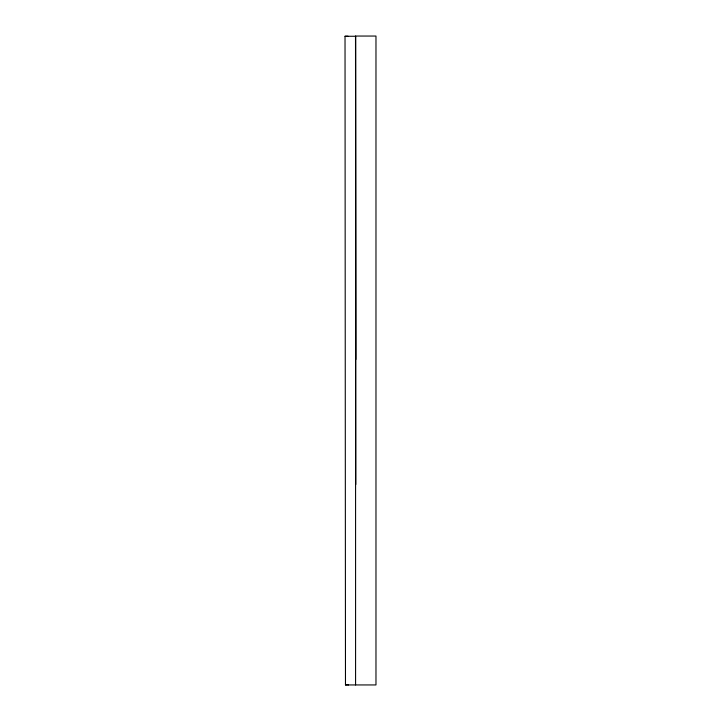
<?xml version="1.0" encoding="UTF-8"?>
<svg xmlns="http://www.w3.org/2000/svg" width="721" height="721" viewBox="0 0 721 721"><rect width="100%" height="100%" fill="white"/><g stroke="black" fill="none" stroke-linecap="round" stroke-linejoin="round"><path stroke-width="1.08" d="M355.579 684.941L355.579 36.05L375.974 36.05L375.974 684.941L345.476 684.941L345.026 36.266L346.81 36.257M348.036 36.266L347.207 36.257M345.476 684.941L346.45 684.941M348.486 684.941L347.657 684.932M355.814 359.482L355.588 36.266L345.026 36.266M355.507 36.266L355.814 484.485"/></g></svg>
